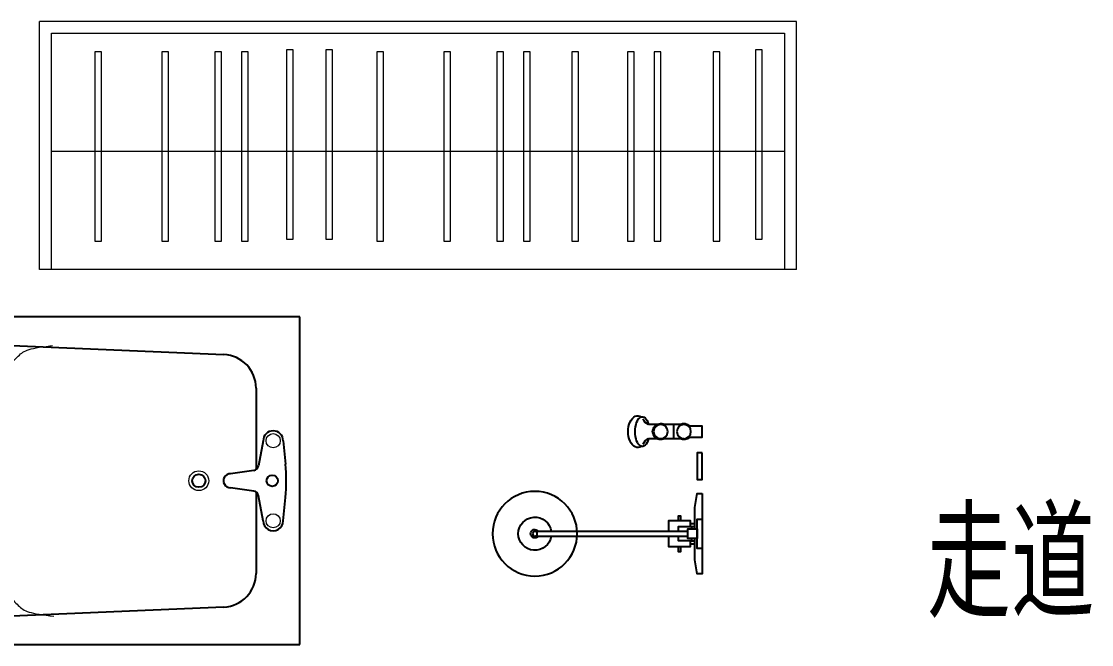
# Model space of a CAD drawing. Extents: x 72956 to 162056, y -6841 to 35159.
# Drawn here: x 113363 to 115625, y 15295 to 16613 of the extents above; entities that cross this region are included whole.
import ezdxf

# ---------------------------------------------------------------- set-up
doc = ezdxf.new("R2010")
doc.units = 0
doc.header["$LTSCALE"] = 1000
doc.header["$MEASUREMENT"] = 0
doc.layers.get('0').update_dxf_attribs({"linetype": 'CONTINUOUS'})
doc.layers.add('-厨卫', color=154, linetype='CONTINUOUS')
doc.layers.add('-文字', color=7, linetype='CONTINUOUS')
doc.layers.add('-家具', color=44, linetype='CONTINUOUS', lineweight=9)
doc.styles.add('样式 1', font='SIMHEI.TTF', dxfattribs={"width": 0.65, "height": 500})

# ---------------------------------------------------------------- blocks, each defined once
blk = doc.blocks.new('A$C178A5D28')
at = {"lineweight": -3}
for p, q in [((89.5, 254.6), (412.9, 254.6)), ((417.9, 271.1), (427.9, 271.1)), ((412.9, 244.6), (89.5, 244.6)), ((417.9, 228.1), (427.9, 228.1)), ((404.5, 48.6), (329.8, 48.6)), ((382.5, 18.6), (382.5, 48.6)), ((404.5, 18.6), (329.8, 18.6))]:
    blk.add_line(p, q, dxfattribs=at)
at = {"color": 8}
for p, q in [((420.9, 264.6), (427.9, 264.6)), ((417.9, 234.6), (427.9, 234.6))]:
    blk.add_line(p, q, dxfattribs=at)
at = {"lineweight": -3}
for points in [[(442.9, 164.6), (442.9, 334.6), (432.9, 334.6), (427.9, 304.8), (427.9, 259.6)], [(417.9, 264.6), (417.9, 277.6), (372.9, 277.6), (372.9, 254.6)], [(397.4, 277.6), (397.4, 287.6), (393.4, 287.6), (393.4, 277.6)], [(372.9, 244.6), (372.9, 221.6), (417.9, 221.6), (417.9, 234.6)], [(427.9, 239.6), (427.9, 194.3), (432.9, 164.6), (442.9, 164.6)], [(393.4, 221.6), (393.4, 211.6), (397.4, 211.6), (397.4, 221.6)], [(414, 45.2), (442.9, 45.2), (442.9, 21.9), (414, 21.9)]]:
    blk.add_lwpolyline(points, dxfattribs=at)
for points in [[(442.9, 280.6), (432.9, 280.6), (432.9, 218.6), (442.9, 218.6)], [(442.9, 78.6), (432.9, 78.6), (432.9, 134.6), (442.9, 134.6)]]:
    blk.add_lwpolyline(points, close=True, dxfattribs=at)
at = {"color": 8}
for points in [[(420.9, 259.6), (420.9, 264.6), (392.9, 264.6), (392.9, 254.6)], [(392.9, 244.6), (392.9, 234.6), (420.9, 234.6), (420.9, 239.6)]]:
    blk.add_lwpolyline(points, dxfattribs=at)
blk.add_lwpolyline([(432.9, 259.6), (412.9, 259.6), (412.9, 239.6), (432.9, 239.6)], close=True, dxfattribs=at)
at = {"lineweight": -3}
blk.add_circle((89.5, 249.6), 89.5, dxfattribs=at)
at = {"color": 8}
for centre, radius in [((89.5, 249.6), 5), ((355.5, 33.6), 15), ((404.5, 33.6), 15)]:
    blk.add_circle(centre, radius, dxfattribs=at)
for centre, radius, start, end in [((89.5, 249.6), 35, 8.2132, 351.7868), ((89.5, 249.6), 9, 33.749, 326.251), ((355.5, 33.6), 17, 61.9275, 298.0725), ((404.5, 33.6), 17, 43.3359, 118.0725), ((404.5, 33.6), 17, 241.9275, 316.6641)]:
    blk.add_arc(centre, radius, start, end, dxfattribs=at)
at = {"lineweight": -3}
for centre, start, end in [((335.7, 65.2), 196.4181, 250.3267), ((335.7, 1.9), 109.6733, 163.5819)]:
    blk.add_arc(centre, 17.7, start, end, dxfattribs=at)
for centre, major_axis, ratio, start_param, end_param in [((307.1, 33.6), (0, 33.6), 0.612909, -0.37962, 3.521213), ((316.5, 33.6), (0, 31.4), 0.47884, -1.072899, 4.214492)]:
    blk.add_ellipse(centre, major_axis=major_axis, ratio=ratio, start_param=start_param, end_param=end_param, dxfattribs=at)
blk = doc.blocks.new('A$C48F11CDF')
for p, q in [((0, 693), (1500, 693)), ((0, 0), (0, 693)), ((1500, 693), (1500, 0)), ((671.9, 635.6), (160.3, 613.7)), ((1258.5, 606.4), (671.9, 635.6)), ((92.2, 542.5), (92.2, 370.2)), ((35.1, 431.2), (30.1, 381.8)), ((77.2, 431.2), (86.9, 378.1)), ((1429.7, 256.6), (1429.7, 436.4)), ((97, 368.4), (146.2, 361.3)), ((92.2, 322.8), (92.2, 249.9)), ((97, 324.6), (146.2, 331.6)), ((35.1, 261.8), (30.1, 311.2)), ((77.2, 261.8), (86.9, 314.9)), ((92.2, 249.9), (92.2, 150.5)), ((160.3, 79.3), (671.9, 57.4)), ((671.9, 57.4), (1258.5, 86.6)), ((1500, 0), (0, 0))]:
    blk.add_line(p, q)
at = {"lineweight": 13}
for p, q in [((527.9, 631.8), (522.6, 632.5)), ((535.8, 630.8), (527.9, 631.8)), ((543.4, 629.8), (535.8, 630.8)), ((550.6, 628.7), (543.4, 629.8)), ((557.2, 627.6), (550.6, 628.7)), ((562.9, 626.5), (557.2, 627.6)), ((567.8, 625.4), (562.9, 626.5)), ((572.1, 624.2), (567.8, 625.4)), ((575.9, 622.9), (572.1, 624.2)), ((579.2, 621.5), (575.9, 622.9)), ((582.2, 620), (579.2, 621.5)), ((584.9, 618.4), (582.2, 620)), ((587.4, 616.6), (584.9, 618.4)), ((589.9, 614.6), (587.4, 616.6)), ((592.4, 612.4), (589.9, 614.6)), ((594.8, 610.1), (592.4, 612.4)), ((906.3, 611.5), (887.2, 609.6)), ((926.4, 613.4), (906.3, 611.5)), ((947, 615.4), (926.4, 613.4)), ((967.7, 617.4), (947, 615.4)), ((988.4, 619.3), (967.7, 617.4)), ((1008.5, 621.1), (988.4, 619.3)), ((597.3, 607.7), (594.8, 610.1)), ((599.9, 605.2), (597.3, 607.7)), ((602.5, 602.6), (599.9, 605.2)), ((605.2, 600), (602.5, 602.6)), ((608, 597.5), (605.2, 600)), ((611, 594.9), (608, 597.5)), ((614.1, 592.4), (611, 594.9)), ((617.3, 590), (614.1, 592.4)), ((620.7, 587.6), (617.3, 590)), ((756.9, 589.5), (750.8, 588.1)), ((763, 591), (756.9, 589.5)), ((769.2, 592.5), (763, 591)), ((775.6, 593.9), (769.2, 592.5)), ((782.2, 595.3), (775.6, 593.9)), ((789.2, 596.7), (782.2, 595.3)), ((796.9, 598.2), (789.2, 596.7)), ((805.5, 599.6), (796.9, 598.2)), ((815.2, 601.1), (805.5, 599.6)), ((826.2, 602.6), (815.2, 601.1)), ((838.8, 604.2), (826.2, 602.6)), ((853.1, 605.9), (838.8, 604.2)), ((869.4, 607.7), (853.1, 605.9)), ((887.2, 609.6), (869.4, 607.7)), ((624.2, 585.4), (620.7, 587.6)), ((627.8, 583.4), (624.2, 585.4)), ((631.5, 581.5), (627.8, 583.4)), ((635.3, 579.9), (631.5, 581.5)), ((639.2, 578.5), (635.3, 579.9)), ((643.2, 577.3), (639.2, 578.5)), ((647.5, 576.4), (643.2, 577.3)), ((651.9, 575.7), (647.5, 576.4)), ((656.6, 575.2), (651.9, 575.7)), ((661.6, 574.9), (656.6, 575.2)), ((666.9, 574.9), (661.6, 574.9)), ((672.6, 575), (666.9, 574.9)), ((678.7, 575.4), (672.6, 575)), ((685.1, 576), (678.7, 575.4)), ((691.7, 576.8), (685.1, 576)), ((698.6, 577.7), (691.7, 576.8)), ((705.5, 578.7), (698.6, 577.7)), ((712.4, 579.9), (705.5, 578.7)), ((719.2, 581.1), (712.4, 579.9)), ((725.9, 582.4), (719.2, 581.1)), ((732.3, 583.8), (725.9, 582.4)), ((738.6, 585.2), (732.3, 583.8)), ((744.8, 586.6), (738.6, 585.2)), ((750.8, 588.1), (744.8, 586.6)), ((635.3, 113.1), (631.5, 111.5)), ((639.2, 114.5), (635.3, 113.1)), ((643.2, 115.7), (639.2, 114.5)), ((647.5, 116.6), (643.2, 115.7)), ((651.9, 117.3), (647.5, 116.6)), ((656.6, 117.8), (651.9, 117.3)), ((661.6, 118.1), (656.6, 117.8)), ((666.9, 118.1), (661.6, 118.1)), ((672.6, 118), (666.9, 118.1)), ((678.7, 117.6), (672.6, 118)), ((685.1, 117), (678.7, 117.6)), ((691.7, 116.2), (685.1, 117)), ((698.6, 115.3), (691.7, 116.2)), ((705.5, 114.3), (698.6, 115.3)), ((712.4, 113.1), (705.5, 114.3)), ((719.2, 111.9), (712.4, 113.1)), ((605.2, 93), (602.5, 90.4)), ((608, 95.5), (605.2, 93)), ((611, 98.1), (608, 95.5)), ((614.1, 100.6), (611, 98.1)), ((617.3, 103), (614.1, 100.6)), ((620.7, 105.4), (617.3, 103)), ((624.2, 107.6), (620.7, 105.4)), ((627.8, 109.6), (624.2, 107.6)), ((631.5, 111.5), (627.8, 109.6)), ((725.9, 110.6), (719.2, 111.9)), ((732.3, 109.2), (725.9, 110.6)), ((738.6, 107.8), (732.3, 109.2)), ((744.8, 106.4), (738.6, 107.8)), ((750.8, 104.9), (744.8, 106.4)), ((756.9, 103.5), (750.8, 104.9)), ((763, 102), (756.9, 103.5)), ((769.2, 100.5), (763, 102)), ((775.6, 99.1), (769.2, 100.5)), ((782.2, 97.7), (775.6, 99.1)), ((789.2, 96.3), (782.2, 97.7)), ((796.9, 94.8), (789.2, 96.3)), ((805.5, 93.4), (796.9, 94.8)), ((815.2, 91.9), (805.5, 93.4)), ((826.2, 90.4), (815.2, 91.9)), ((572.1, 68.8), (567.8, 67.6)), ((575.9, 70.1), (572.1, 68.8)), ((579.2, 71.5), (575.9, 70.1)), ((582.2, 73), (579.2, 71.5)), ((584.9, 74.6), (582.2, 73)), ((587.4, 76.4), (584.9, 74.6)), ((589.9, 78.4), (587.4, 76.4)), ((592.4, 80.6), (589.9, 78.4)), ((594.8, 82.9), (592.4, 80.6)), ((597.3, 85.3), (594.8, 82.9)), ((599.9, 87.8), (597.3, 85.3)), ((602.5, 90.4), (599.9, 87.8)), ((838.8, 88.8), (826.2, 90.4)), ((853.1, 87.1), (838.8, 88.8)), ((869.4, 85.3), (853.1, 87.1)), ((887.2, 83.4), (869.4, 85.3)), ((906.3, 81.5), (887.2, 83.4)), ((926.4, 79.6), (906.3, 81.5)), ((947, 77.6), (926.4, 79.6)), ((967.7, 75.6), (947, 77.6)), ((988.4, 73.7), (967.7, 75.6)), ((1008.5, 71.9), (988.4, 73.7)), ((527.9, 61.2), (519.9, 60.2)), ((535.8, 62.2), (527.9, 61.2)), ((543.4, 63.2), (535.8, 62.2)), ((550.6, 64.3), (543.4, 63.2)), ((557.2, 65.4), (550.6, 64.3)), ((562.9, 66.5), (557.2, 65.4)), ((567.8, 67.6), (562.9, 66.5))]:
    blk.add_line(p, q, dxfattribs=at)
at = {"extrusion": (0, 0, -1)}
for centre, major_axis, start_param, end_param in [((164.2, 542.5), (72, 0), 3.141593, 4.658809), ((1256.8, 435.3), (172.9, 0), -1.560935, -0.006508), ((56.1, 431.2), (21.1, 0), 3.141593, 6.283185), ((388.3, 346.5), (360, 0), 3.042508, 3.240677), ((98.7, 380.2), (12, 0), 1.714736, 2.963322), ((57.9, 346.5), (-11.9, 0), 3.141593, 9.424778), ((146.2, 346.5), (15, 0), 4.712389, 7.853982), ((213.3, 346.5), (-13.9, 0), 3.141593, 9.424778), ((98.7, 312.8), (-12, 0), 0.178271, 1.426856), ((56.1, 261.8), (21.1, 0), 0, 3.141593), ((1256.8, 257.7), (-172.9, 0), 3.148101, 4.702527), ((164.2, 150.5), (-72, 0), -1.517216, 0)]:
    blk.add_ellipse(centre, major_axis=major_axis, ratio=0.99, start_param=start_param, end_param=end_param, dxfattribs=at)
at = {"lineweight": 13, "extrusion": (0, 0, -1)}
for centre, major_axis, start_param, end_param in [((1048.3, 346.4), (-271.1, 0), 1.66529, 4.605453), ((56.1, 431.2), (-15.1, 0), 3.141593, 9.424778), ((213.3, 346.5), (-21.1, 0), 3.141593, 9.424778), ((56.1, 261.8), (-15.1, 0), 3.141593, 9.424778)]:
    blk.add_ellipse(centre, major_axis=major_axis, ratio=0.99, start_param=start_param, end_param=end_param, dxfattribs=at)
blk = doc.blocks.new('A-6家具3')
at = {"layer": '-家具'}
for p, q in [((108900.7, 40229.5), (110500.7, 40229.5)), ((108900.7, 39704.5), (108900.7, 40229.5)), ((110500.7, 39704.5), (110500.7, 40229.5)), ((110475.7, 40204.5), (108925.7, 40204.5)), ((108925.7, 40204.5), (108925.7, 39704.5)), ((110475.7, 39704.5), (110475.7, 40204.5)), ((108972.8, 39769.2), (108972.8, 40169.3)), ((108972.8, 40169.3), (108986.9, 40169.3)), ((108986.9, 40169.3), (108986.9, 39769.2)), ((109062.5, 39765), (109062.5, 40165.1)), ((109062.5, 40165.1), (109076.6, 40165.1)), ((109076.6, 40165.1), (109076.6, 39765)), ((109187.1, 39765), (109187.1, 40165.1)), ((109187.1, 40165.1), (109201.2, 40165.1)), ((109201.2, 40165.1), (109201.2, 39765)), ((109243.7, 39765), (109243.7, 40165.1)), ((109243.7, 40165.1), (109257.8, 40165.1)), ((109257.8, 40165.1), (109257.8, 39765)), ((109361.5, 39765), (109361.5, 40165.1)), ((109361.5, 40165.1), (109375.6, 40165.1)), ((109375.6, 40165.1), (109375.6, 39765)), ((109463.3, 39765), (109463.3, 40165.1)), ((109463.3, 40165.1), (109477.4, 40165.1)), ((109477.4, 40165.1), (109477.4, 39765)), ((109519.9, 39765), (109519.9, 40165.1)), ((109519.9, 40165.1), (109534, 40165.1)), ((109534, 40165.1), (109534, 39765)), ((109631.7, 39765), (109631.7, 40165.1)), ((109631.7, 40165.1), (109645.8, 40165.1)), ((109645.8, 40165.1), (109645.8, 39765)), ((109773.7, 39765), (109773.7, 40165.1)), ((109773.7, 40165.1), (109787.7, 40165.1)), ((109787.7, 40165.1), (109787.7, 39765)), ((109881.3, 39769.2), (109881.3, 40169.3)), ((109881.3, 40169.3), (109895.4, 40169.3)), ((109895.4, 40169.3), (109895.4, 39769.2)), ((109964.7, 39769.2), (109964.7, 40169.3)), ((109964.7, 40169.3), (109978.8, 40169.3)), ((109978.8, 40169.3), (109978.8, 39769.2)), ((110059.5, 39765), (110059.5, 40165.1)), ((110059.5, 40165.1), (110073.6, 40165.1)), ((110073.6, 40165.1), (110073.6, 39765)), ((110116.1, 39765), (110116.1, 40165.1)), ((110116.1, 40165.1), (110130.2, 40165.1)), ((110130.2, 40165.1), (110130.2, 39765)), ((110227.9, 39765), (110227.9, 40165.1)), ((110227.9, 40165.1), (110242, 40165.1)), ((110242, 40165.1), (110242, 39765)), ((110369.9, 39765), (110369.9, 40165.1)), ((110369.9, 40165.1), (110383.9, 40165.1)), ((110383.9, 40165.1), (110383.9, 39765)), ((108925.7, 39954.5), (110475.7, 39954.5)), ((108986.9, 39769.2), (108972.8, 39769.2)), ((109076.6, 39765), (109062.5, 39765)), ((109201.2, 39765), (109187.1, 39765)), ((109257.8, 39765), (109243.7, 39765)), ((109375.6, 39765), (109361.5, 39765)), ((109477.4, 39765), (109463.3, 39765)), ((109534, 39765), (109519.9, 39765)), ((109645.8, 39765), (109631.7, 39765)), ((109787.7, 39765), (109773.7, 39765)), ((109895.4, 39769.2), (109881.3, 39769.2)), ((109978.8, 39769.2), (109964.7, 39769.2)), ((110073.6, 39765), (110059.5, 39765)), ((110130.2, 39765), (110116.1, 39765)), ((110242, 39765), (110227.9, 39765)), ((110383.9, 39765), (110369.9, 39765)), ((108900.7, 39704.5), (110500.7, 39704.5))]:
    blk.add_line(p, q, dxfattribs=at)
for points in [[(108972.8, 39769.2), (108972.8, 40169.3), (108986.9, 40169.3), (108986.9, 39769.2)], [(109062.5, 39765), (109062.5, 40165.1), (109076.6, 40165.1), (109076.6, 39765)], [(109187.1, 39765), (109187.1, 40165.1), (109201.2, 40165.1), (109201.2, 39765)], [(109243.7, 39765), (109243.7, 40165.1), (109257.8, 40165.1), (109257.8, 39765)], [(109361.5, 39765), (109361.5, 40165.1), (109375.6, 40165.1), (109375.6, 39765)], [(109463.3, 39765), (109463.3, 40165.1), (109477.4, 40165.1), (109477.4, 39765)], [(109519.9, 39765), (109519.9, 40165.1), (109534, 40165.1), (109534, 39765)], [(109631.7, 39765), (109631.7, 40165.1), (109645.8, 40165.1), (109645.8, 39765)], [(109773.7, 39765), (109773.7, 40165.1), (109787.7, 40165.1), (109787.7, 39765)], [(109881.3, 39769.2), (109881.3, 40169.3), (109895.4, 40169.3), (109895.4, 39769.2)], [(109964.7, 39769.2), (109964.7, 40169.3), (109978.8, 40169.3), (109978.8, 39769.2)], [(110059.5, 39765), (110059.5, 40165.1), (110073.6, 40165.1), (110073.6, 39765)], [(110116.1, 39765), (110116.1, 40165.1), (110130.2, 40165.1), (110130.2, 39765)], [(110227.9, 39765), (110227.9, 40165.1), (110242, 40165.1), (110242, 39765)], [(110369.9, 39765), (110369.9, 40165.1), (110383.9, 40165.1), (110383.9, 39765)]]:
    blk.add_lwpolyline(points, close=True, dxfattribs=at)

msp = doc.modelspace()

# ---------------------------------------------------------------- block references
at = {"layer": '-厨卫', "xscale": -1}
for name, p in [('A-6家具3', (223901.497, -23616.019)), ('A$C48F11CDF', (113950.748, 15295.456))]:
    msp.add_blockref(name, p, dxfattribs=at)
at = {"layer": '-厨卫', "extrusion": (0, 0, -1), "zscale": -1, "rotation": 180}
msp.add_blockref('A$C178A5D28', (-114358.368, 15779.57), dxfattribs=at)

# ---------------------------------------------------------------- texts
at = {"layer": '-文字', "insert": (115631.437, 15574.253), "char_height": 200, "width": 1860.46542, "attachment_point": 3, "style": '样式 1'}
msp.add_mtext('走道', dxfattribs=at)

doc.saveas('drawing.dxf')
